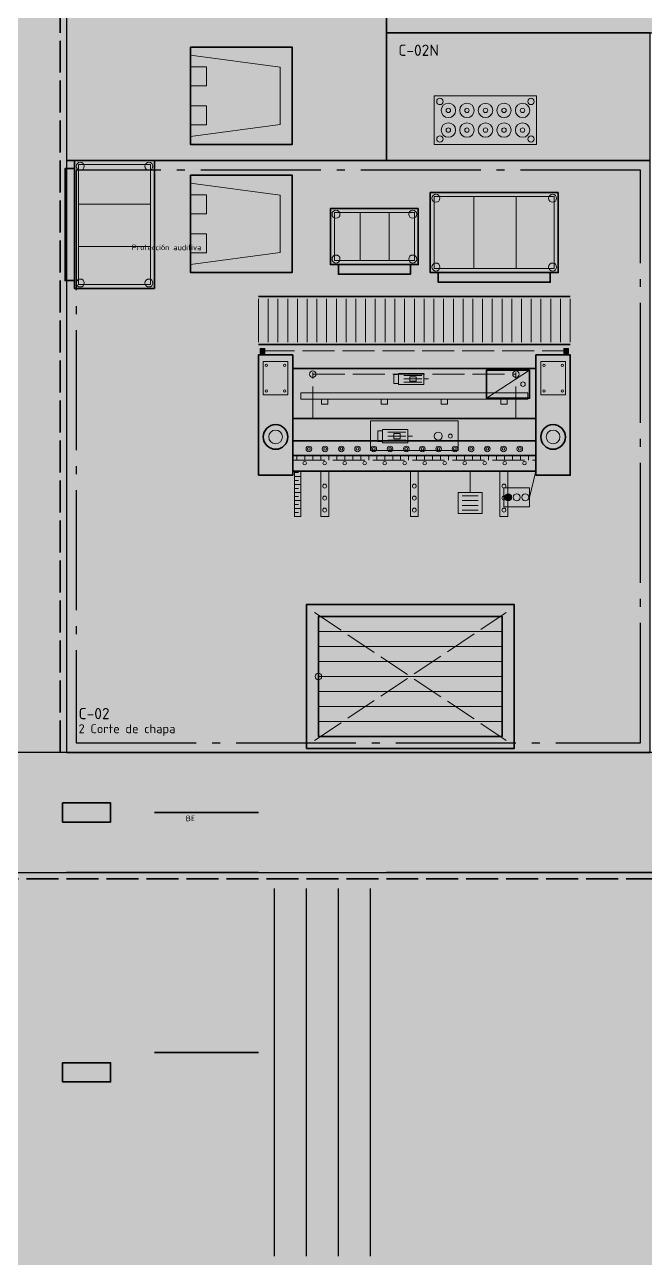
# Model space of a CAD drawing. Header units: millimetres. Extents: x 0 to 1189, y 0 to 841.
# Drawn here: x 227.8 to 305.4, y 304.8 to 459 of the extents above; entities that cross this region are included whole.
import ezdxf
from ezdxf.enums import TextEntityAlignment as Align

# ---------------------------------------------------------------- set-up
doc = ezdxf.new("R2010")
doc.units = ezdxf.units.MM
doc.linetypes.add('IRAM-E-TRAZOS', pattern=[5, 4, -1])
doc.linetypes.add('IRAM-F-TRAZO-PUNTO', pattern=[20, 15, -2, 1, -2])
for name, color, linetype, lineweight in [('A-COLUMNA', 7, 'CONTINUOUS', 50), ('A-EQUIPO-FINO', 8, 'CONTINUOUS', 13), ('A-EQUIPO-OCULTO', 8, 'IRAM-E-TRAZOS', 13), ('A-EQUIPO-RELLENO', 9, 'CONTINUOUS', 13), ('A-RELLENO', 9, 'CONTINUOUS', 13), ('A-SECTOR', 1, 'CONTINUOUS', 25), ('A-SECTOR-TXT', 1, 'CONTINUOUS', 25), ('A-SEGURIDAD', 1, 'IRAM-E-TRAZOS', 18), ('A-TEXTO', 7, 'CONTINUOUS', 18), ('S-ESCAPE', 3, 'CONTINUOUS', 35), ('S-SENAL', 7, 'CONTINUOUS', 18)]:
    doc.layers.add(name, color=color, linetype=linetype, lineweight=lineweight)
for name, color, linetype, lineweight, true_color in [('A-DEFENSA', 2, 'CONTINUOUS', 35, 0xe6b400), ('A-EQUIPO', 30, 'CONTINUOUS', 35, 0xe67800), ('A-PASILLO', 2, 'IRAM-E-TRAZOS', 35, 0xd7a500), ('A-SENDA', 2, 'CONTINUOUS', 25, 0xd7a500), ('A-ZONA-LOG', 5, 'IRAM-F-TRAZO-PUNTO', 25, 0x285ac8)]:
    doc.layers.add(name, color=color, linetype=linetype, lineweight=lineweight, true_color=true_color)
doc.styles.add('ISO3098', font='isocpeur.ttf')

msp = doc.modelspace()

# ---------------------------------------------------------------- hatches: boundary and pattern name
at = {"layer": 'A-COLUMNA', "true_color": 0x000000}
h = msp.add_hatch(color=7, dxfattribs=at)
h.dxf.hatch_style = 1
h.paths.add_polyline_path([(243, 351), (247, 351), (247, 355), (243, 355)])
at = {"layer": 'A-EQUIPO-RELLENO', "true_color": 0xe6e6e6}
h = msp.add_hatch(color=7, dxfattribs=at)
h.dxf.hatch_style = 1
h.paths.add_polyline_path([(248.5, 456.2), (248.5, 444), (261.2, 444), (261.2, 456.2)])
at = {"layer": 'A-EQUIPO-RELLENO', "true_color": 0xeeeeee}
h = msp.add_hatch(color=7, dxfattribs=at)
h.dxf.hatch_style = 1
h.paths.add_polyline_path([(279, 444), (291.8, 444), (291.8, 450.1), (279, 450.1)])
h = msp.add_hatch(color=7, dxfattribs=at)
h.dxf.hatch_style = 1
h.paths.add_polyline_path([(244, 426), (244, 442), (234, 442), (234, 426)])
at = {"layer": 'A-EQUIPO-RELLENO', "true_color": 0xe6e6e6}
h = msp.add_hatch(color=7, dxfattribs=at)
h.dxf.hatch_style = 1
h.paths.add_polyline_path([(248.5, 440.2), (248.5, 428), (261.2, 428), (261.2, 440.2)])
at = {"layer": 'A-EQUIPO-RELLENO', "true_color": 0xeeeeee}
h = msp.add_hatch(color=7, dxfattribs=at)
h.dxf.hatch_style = 1
h.paths.add_polyline_path([(294.5, 438), (278.5, 438), (278.5, 428), (294.5, 428)])
h = msp.add_hatch(color=7, dxfattribs=at)
h.dxf.hatch_style = 1
h.paths.add_polyline_path([(277, 436), (266, 436), (266, 429), (277, 429)])
h = msp.add_hatch(color=7, dxfattribs=at)
h.dxf.hatch_style = 1
h.paths.add_polyline_path([(296, 425), (257, 425), (257, 419), (296, 419)])
at = {"layer": 'A-EQUIPO-RELLENO', "true_color": 0xdc2828}
h = msp.add_hatch(color=7, dxfattribs=at)
h.dxf.hatch_style = 1
h.paths.add_polyline_path([(257.2, 417.9), (257.8, 417.9), (257.8, 418.5), (257.2, 418.5)])
h = msp.add_hatch(color=7, dxfattribs=at)
h.dxf.hatch_style = 1
h.paths.add_polyline_path([(295.2, 417.9), (295.8, 417.9), (295.8, 418.5), (295.2, 418.5)])
at = {"layer": 'A-EQUIPO-RELLENO', "true_color": 0xcdd0d4}
h = msp.add_hatch(color=7, dxfattribs=at)
h.dxf.hatch_style = 1
h.paths.add_polyline_path([(257, 402.67), (261.29, 402.67), (261.29, 417.7), (257, 417.7)])
h = msp.add_hatch(color=7, dxfattribs=at)
h.dxf.hatch_style = 1
h.paths.add_polyline_path([(291.71, 402.67), (296, 402.67), (296, 417.7), (291.71, 417.7)])
at = {"layer": 'A-EQUIPO-RELLENO', "true_color": 0xe2e7ee}
h = msp.add_hatch(color=7, dxfattribs=at)
h.dxf.hatch_style = 1
h.paths.add_polyline_path([(261.29, 403.17), (291.71, 403.17), (291.71, 416), (261.29, 416)])
at = {"layer": 'A-EQUIPO-RELLENO', "true_color": 0xcdd0d4}
h = msp.add_hatch(color=7, dxfattribs=at)
h.dxf.hatch_style = 1
h.paths.add_polyline_path([(274.5, 414), (277.7, 414), (277.7, 415.4), (274.5, 415.4)])
h = msp.add_hatch(color=7, dxfattribs=at)
h.dxf.hatch_style = 1
h.paths.add_polyline_path([(285.51, 412.3), (290.91, 412.3), (290.91, 415.8), (285.51, 415.8)])
h = msp.add_hatch(color=7, dxfattribs=at)
h.dxf.hatch_style = 1
h.paths.add_polyline_path([(262.29, 412.16), (290.71, 412.16), (290.71, 412.96), (262.29, 412.96)])
at = {"layer": 'A-EQUIPO-RELLENO', "true_color": 0xeeeeee}
h = msp.add_hatch(color=7, dxfattribs=at)
h.dxf.hatch_style = 1
h.paths.add_polyline_path([(261.29, 405.15), (291.71, 405.15), (291.71, 409.75), (261.29, 409.75)])
at = {"layer": 'A-EQUIPO-RELLENO', "true_color": 0xcdd0d4}
h = msp.add_hatch(color=7, dxfattribs=at)
h.dxf.hatch_style = 1
h.paths.add_polyline_path([(271, 405.75), (282, 405.75), (282, 409.45), (271, 409.45)])
h = msp.add_hatch(color=7, dxfattribs=at)
h.dxf.hatch_style = 1
h.paths.add_polyline_path([(272.5, 406.7), (275.7, 406.7), (275.7, 408.4), (272.5, 408.4)])
at = {"layer": 'A-EQUIPO-RELLENO', "true_color": 0x969ba0}
h = msp.add_hatch(color=7, dxfattribs=at)
h.dxf.hatch_style = 1
h.paths.add_polyline_path([(261.29, 406.75), (291.71, 406.75), (291.71, 407.15), (261.29, 407.15)])
at = {"layer": 'A-EQUIPO-RELLENO', "true_color": 0xe2e7ee}
h = msp.add_hatch(color=7, dxfattribs=at)
h.dxf.hatch_style = 1
h.paths.add_polyline_path([(261.49, 397.5), (262.29, 397.5), (262.29, 403.17), (261.49, 403.17)])
at = {"layer": 'A-EQUIPO-RELLENO', "true_color": 0xcdd0d4}
h = msp.add_hatch(color=7, dxfattribs=at)
h.dxf.hatch_style = 1
h.paths.add_polyline_path([(264.79, 397.5), (265.79, 397.5), (265.79, 403.17), (264.79, 403.17)])
h = msp.add_hatch(color=7, dxfattribs=at)
h.dxf.hatch_style = 1
h.paths.add_polyline_path([(276, 397.5), (277, 397.5), (277, 403.17), (276, 403.17)])
h = msp.add_hatch(color=7, dxfattribs=at)
h.dxf.hatch_style = 1
h.paths.add_polyline_path([(287.21, 397.5), (288.21, 397.5), (288.21, 403.17), (287.21, 403.17)])
h = msp.add_hatch(color=7, dxfattribs=at)
h.dxf.hatch_style = 1
h.paths.add_polyline_path([(287.71, 398.7), (290.91, 398.7), (290.91, 401.1), (287.71, 401.1)])
h = msp.add_hatch(color=7, dxfattribs=at)
h.dxf.hatch_style = 1
h.paths.add_polyline_path([(282, 397.9), (285, 397.9), (285, 400.5), (282, 400.5)])
at = {"layer": 'A-EQUIPO-RELLENO', "true_color": 0xdc2828}
h = msp.add_hatch(color=7, dxfattribs=at)
h.dxf.hatch_style = 1
h.paths.add_polyline_path([(288.68, 399.9), (288.66, 400.01), (288.62, 400.12), (288.55, 400.21), (288.46, 400.27), (288.36, 400.32), (288.24, 400.33), (288.13, 400.32), (288.03, 400.27), (287.94, 400.21), (287.87, 400.12), (287.83, 400.01), (287.81, 399.9), (287.83, 399.79), (287.87, 399.68), (287.94, 399.59), (288.03, 399.53), (288.13, 399.48), (288.24, 399.47), (288.36, 399.48), (288.46, 399.53), (288.55, 399.59), (288.62, 399.68), (288.66, 399.79)])
at = {"layer": 'A-EQUIPO-RELLENO', "true_color": 0xeeeeee}
h = msp.add_hatch(color=7, dxfattribs=at)
h.dxf.hatch_style = 1
h.paths.add_polyline_path([(263, 368.5), (289, 368.5), (289, 386.5), (263, 386.5)])
at = {"layer": 'A-RELLENO', "true_color": 0xe2e2e2}
h = msp.add_hatch(color=7, dxfattribs=at)
h.dxf.hatch_style = 1
h.paths.add_polyline_path([(183, 368), (233, 368), (233, 638), (183, 638)])
at = {"layer": 'A-RELLENO', "true_color": 0xfde4c8}
h = msp.add_hatch(color=7, dxfattribs=at)
h.dxf.hatch_style = 1
h.paths.add_polyline_path([(233, 442), (273, 442), (273, 578), (233, 578)])
h = msp.add_hatch(color=7, dxfattribs=at)
h.dxf.hatch_style = 1
h.paths.add_polyline_path([(273, 458), (327, 458), (327, 498), (273, 498)])
at = {"layer": 'A-RELLENO', "true_color": 0xf8d9c0}
h = msp.add_hatch(color=7, dxfattribs=at)
h.dxf.hatch_style = 1
h.paths.add_polyline_path([(273, 442), (306, 442), (306, 458), (273, 458)])
h = msp.add_hatch(color=7, dxfattribs=at)
h.dxf.hatch_style = 1
h.paths.add_polyline_path([(233, 368), (306, 368), (306, 442), (233, 442)])
at = {"layer": 'A-RELLENO', "true_color": 0xfff4b4}
h = msp.add_hatch(color=7, dxfattribs=at)
h.dxf.hatch_style = 1
h.paths.add_polyline_path([(93, 353), (853, 353), (853, 368), (93, 368)])
at = {"layer": 'A-RELLENO', "true_color": 0xe2e2e2}
h = msp.add_hatch(color=7, dxfattribs=at)
h.dxf.hatch_style = 1
h.paths.add_polyline_path([(93, 303), (853, 303), (853, 353), (93, 353)])
at = {"layer": 'S-ESCAPE', "true_color": 0x008c46}
h = msp.add_hatch(color=7, dxfattribs=at)
h.dxf.hatch_style = 1
h.paths.add_polyline_path([(232.5, 359.3), (235.5, 359.3), (235.5, 361.7), (232.5, 361.7)])
h = msp.add_hatch(color=7, dxfattribs=at)
h.dxf.hatch_style = 1
h.paths.add_polyline_path([(244, 360.5), (246.2, 359.75), (246.2, 361.25)])
h = msp.add_hatch(color=7, dxfattribs=at)
h.dxf.hatch_style = 1
h.paths.add_polyline_path([(244, 330.5), (246.2, 329.75), (246.2, 331.25)])
h = msp.add_hatch(color=7, dxfattribs=at)
h.dxf.hatch_style = 1
h.paths.add_polyline_path([(232.5, 326.8), (235.5, 326.8), (235.5, 329.2), (232.5, 329.2)])
at = {"layer": 'S-SENAL', "true_color": 0x005aaa}
h = msp.add_hatch(color=7, dxfattribs=at)
h.dxf.hatch_style = 1
h.paths.add_polyline_path([(248.7, 435.5), (248.59, 436.33), (248.27, 437.1), (247.76, 437.76), (247.1, 438.27), (246.33, 438.59), (245.5, 438.7), (244.67, 438.59), (243.9, 438.27), (243.24, 437.76), (242.73, 437.1), (242.41, 436.33), (242.3, 435.5), (242.41, 434.67), (242.73, 433.9), (243.24, 433.24), (243.9, 432.73), (244.67, 432.41), (245.5, 432.3), (246.33, 432.41), (247.1, 432.73), (247.76, 433.24), (248.27, 433.9), (248.59, 434.67)])
h = msp.add_hatch(color=7, dxfattribs=at)
h.dxf.hatch_style = 1
h.paths.add_polyline_path([(250.9, 356), (250.78, 356.74), (250.44, 357.41), (249.91, 357.94), (249.24, 358.28), (248.5, 358.4), (247.76, 358.28), (247.09, 357.94), (246.56, 357.41), (246.22, 356.74), (246.1, 356), (246.22, 355.26), (246.56, 354.59), (247.09, 354.06), (247.76, 353.72), (248.5, 353.6), (249.24, 353.72), (249.91, 354.06), (250.44, 354.59), (250.78, 355.26)])

# ---------------------------------------------------------------- linework, layer by layer
at = {"layer": 'A-DEFENSA'}
for p, q in [((233, 353), (257, 353)), ((273, 353), (446, 353))]:
    msp.add_line(p, q, dxfattribs=at)
at = {"layer": 'A-EQUIPO'}
for p, q in [((296, 425), (257, 425)), ((296, 419), (257, 419)), ((261.29, 406.95), (291.71, 406.95))]:
    msp.add_line(p, q, dxfattribs=at)
for points in [[(248.5, 456.2), (248.5, 444), (261.2, 444), (261.2, 456.2)], [(244, 426), (244, 442), (234, 442), (234, 426)], [(248.5, 440.2), (248.5, 428), (261.2, 428), (261.2, 440.2)], [(294.5, 438), (278.5, 438), (278.5, 428), (294.5, 428)], [(277, 436), (266, 436), (266, 429), (277, 429)], [(257, 402.67), (261.29, 402.67), (261.29, 417.7), (257, 417.7)], [(291.71, 402.67), (296, 402.67), (296, 417.7), (291.71, 417.7)], [(261.29, 403.17), (291.71, 403.17), (291.71, 416), (261.29, 416)], [(285.51, 412.3), (290.91, 412.3), (290.91, 415.8), (285.51, 415.8)], [(261.29, 405.15), (291.71, 405.15), (291.71, 409.75), (261.29, 409.75)], [(263, 368.5), (289, 368.5), (289, 386.5), (263, 386.5)], [(264.5, 370), (287.5, 370), (287.5, 385), (264.5, 385)]]:
    msp.add_lwpolyline(points, close=True, dxfattribs=at)
for points in [[(234, 427), (232.8, 427), (232.8, 441), (234, 441)], [(276, 429), (276, 427.8), (267, 427.8), (267, 429)], [(293.5, 428), (293.5, 426.8), (279.5, 426.8), (279.5, 428)]]:
    msp.add_lwpolyline(points, dxfattribs=at)
for centre in [(259.14, 407.45), (293.86, 407.45)]:
    msp.add_circle(centre, 1.54, dxfattribs=at)
at = {"layer": 'A-EQUIPO-FINO'}
for p, q in [((243.5, 436.56), (234.5, 436.56)), ((283.94, 437.5), (283.94, 428.5)), ((289.22, 437.5), (289.22, 428.5)), ((269.74, 435.5), (269.74, 429.5)), ((273.37, 435.5), (273.37, 429.5)), ((243.5, 431.28), (234.5, 431.28)), ((257, 424.7), (257, 419.3)), ((258.22, 424.7), (258.22, 419.3)), ((259.44, 424.7), (259.44, 419.3)), ((260.66, 424.7), (260.66, 419.3)), ((261.88, 424.7), (261.88, 419.3)), ((263.09, 424.7), (263.09, 419.3)), ((264.31, 424.7), (264.31, 419.3)), ((265.53, 424.7), (265.53, 419.3)), ((266.75, 424.7), (266.75, 419.3)), ((267.97, 424.7), (267.97, 419.3)), ((269.19, 424.7), (269.19, 419.3)), ((270.41, 424.7), (270.41, 419.3)), ((271.62, 424.7), (271.62, 419.3)), ((272.84, 424.7), (272.84, 419.3)), ((274.06, 424.7), (274.06, 419.3)), ((275.28, 424.7), (275.28, 419.3)), ((276.5, 424.7), (276.5, 419.3)), ((277.72, 424.7), (277.72, 419.3)), ((278.94, 424.7), (278.94, 419.3)), ((280.16, 424.7), (280.16, 419.3)), ((281.38, 424.7), (281.38, 419.3)), ((282.59, 424.7), (282.59, 419.3)), ((283.81, 424.7), (283.81, 419.3)), ((285.03, 424.7), (285.03, 419.3)), ((286.25, 424.7), (286.25, 419.3)), ((287.47, 424.7), (287.47, 419.3)), ((288.69, 424.7), (288.69, 419.3)), ((289.91, 424.7), (289.91, 419.3)), ((291.12, 424.7), (291.12, 419.3)), ((292.34, 424.7), (292.34, 419.3)), ((293.56, 424.7), (293.56, 419.3)), ((294.78, 424.7), (294.78, 419.3)), ((296, 424.7), (296, 419.3)), ((275.2, 415.12), (277.44, 415.12)), ((285.51, 412.3), (290.91, 415.8)), ((275.2, 414.7), (277.44, 414.7)), ((275.2, 414.28), (277.44, 414.28)), ((277.7, 414.7), (278.28, 414.7)), ((273.2, 408.06), (275.44, 408.06)), ((273.2, 407.55), (275.44, 407.55)), ((275.7, 407.55), (276.28, 407.55)), ((273.2, 407.04), (275.44, 407.04)), ((261.79, 404.55), (261.79, 405.05)), ((262.79, 404.55), (262.79, 405.05)), ((263.79, 404.55), (263.79, 405.05)), ((264.79, 404.55), (264.79, 405.05)), ((265.79, 404.55), (265.79, 405.05)), ((266.79, 404.55), (266.79, 405.05)), ((267.79, 404.55), (267.79, 405.05)), ((268.79, 404.55), (268.79, 405.05)), ((269.79, 404.55), (269.79, 405.05)), ((270.79, 404.55), (270.79, 405.05)), ((271.79, 404.55), (271.79, 405.05)), ((272.79, 404.55), (272.79, 405.05)), ((273.79, 404.55), (273.79, 405.05)), ((274.79, 404.55), (274.79, 405.05)), ((275.79, 404.55), (275.79, 405.05)), ((276.79, 404.55), (276.79, 405.05)), ((277.79, 404.55), (277.79, 405.05)), ((278.79, 404.55), (278.79, 405.05)), ((279.79, 404.55), (279.79, 405.05)), ((280.79, 404.55), (280.79, 405.05)), ((281.79, 404.55), (281.79, 405.05)), ((282.79, 404.55), (282.79, 405.05)), ((283.79, 404.55), (283.79, 405.05)), ((284.79, 404.55), (284.79, 405.05)), ((285.79, 404.55), (285.79, 405.05)), ((286.79, 404.55), (286.79, 405.05)), ((287.79, 404.55), (287.79, 405.05)), ((288.79, 404.55), (288.79, 405.05)), ((289.79, 404.55), (289.79, 405.05)), ((290.79, 404.55), (290.79, 405.05)), ((261.49, 403), (261.99, 403)), ((261.49, 402.5), (262.29, 402.5)), ((261.49, 402), (261.99, 402)), ((261.49, 401.5), (262.29, 401.5)), ((261.49, 401), (261.99, 401)), ((261.49, 400.5), (262.29, 400.5)), ((261.49, 400), (261.99, 400)), ((282.5, 400.1), (284.5, 400.1)), ((261.49, 399.5), (262.29, 399.5)), ((261.49, 399), (261.99, 399)), ((261.49, 398.5), (262.29, 398.5)), ((261.49, 398), (261.99, 398)), ((282.5, 399.5), (284.5, 399.5)), ((282.5, 398.9), (284.5, 398.9)), ((282.5, 398.3), (284.5, 398.3)), ((261.49, 397.5), (262.29, 397.5)), ((264.5, 383.12), (287.5, 383.12)), ((264.5, 381.25), (287.5, 381.25)), ((264.5, 379.38), (287.5, 379.38)), ((264.5, 377.5), (287.5, 377.5)), ((264.5, 375.62), (287.5, 375.62)), ((264.5, 373.75), (287.5, 373.75)), ((264.5, 371.88), (287.5, 371.88))]:
    msp.add_line(p, q, dxfattribs=at)
for points in [[(248.5, 455.2), (259.7, 453.7), (259.7, 446.5), (248.5, 445)], [(248.5, 439.2), (259.7, 437.7), (259.7, 430.5), (248.5, 429)]]:
    msp.add_lwpolyline(points, dxfattribs=at)
for points in [[(279, 444), (291.8, 444), (291.8, 450.1), (279, 450.1)], [(243.5, 426.5), (243.5, 441.5), (234.5, 441.5), (234.5, 426.5)], [(294, 437.5), (279, 437.5), (279, 428.5), (294, 428.5)], [(276.5, 435.5), (266.5, 435.5), (266.5, 429.5), (276.5, 429.5)], [(257.2, 417.9), (257.8, 417.9), (257.8, 418.5), (257.2, 418.5)], [(295.2, 417.9), (295.8, 417.9), (295.8, 418.5), (295.2, 418.5)], [(257.6, 412.7), (260.69, 412.7), (260.69, 416.9), (257.6, 416.9)], [(292.31, 412.7), (295.4, 412.7), (295.4, 416.9), (292.31, 416.9)], [(273.92, 414.14), (274.5, 414.14), (274.5, 415.26), (273.92, 415.26)], [(274.5, 414), (277.7, 414), (277.7, 415.4), (274.5, 415.4)], [(275.94, 414.42), (276.74, 414.42), (276.74, 414.98), (275.94, 414.98)], [(262.29, 412.16), (290.71, 412.16), (290.71, 412.96), (262.29, 412.96)], [(264.89, 411.56), (265.69, 411.56), (265.69, 412.16), (264.89, 412.16)], [(272.36, 411.56), (273.16, 411.56), (273.16, 412.16), (272.36, 412.16)], [(279.84, 411.56), (280.64, 411.56), (280.64, 412.16), (279.84, 412.16)], [(287.31, 411.56), (288.11, 411.56), (288.11, 412.16), (287.31, 412.16)], [(271, 405.75), (282, 405.75), (282, 409.45), (271, 409.45)], [(271.92, 406.87), (272.5, 406.87), (272.5, 408.23), (271.92, 408.23)], [(272.5, 406.7), (275.7, 406.7), (275.7, 408.4), (272.5, 408.4)], [(273.94, 407.21), (274.74, 407.21), (274.74, 407.89), (273.94, 407.89)], [(261.49, 397.5), (262.29, 397.5), (262.29, 403.17), (261.49, 403.17)], [(264.79, 397.5), (265.79, 397.5), (265.79, 403.17), (264.79, 403.17)], [(276, 397.5), (277, 397.5), (277, 403.17), (276, 403.17)], [(287.21, 397.5), (288.21, 397.5), (288.21, 403.17), (287.21, 403.17)], [(287.71, 398.7), (290.91, 398.7), (290.91, 401.1), (287.71, 401.1)], [(282, 397.9), (285, 397.9), (285, 400.5), (282, 400.5)]]:
    msp.add_lwpolyline(points, close=True, dxfattribs=at)
for centre, radius in [((279.7, 449.4), 0.4), ((280.76, 448.28), 0.9), ((283.08, 448.28), 0.9), ((285.4, 448.28), 0.9), ((287.72, 448.28), 0.9), ((290.04, 448.28), 0.9), ((291.1, 449.4), 0.4), ((280.76, 448.28), 0.28), ((283.08, 448.28), 0.28), ((285.4, 448.28), 0.28), ((287.72, 448.28), 0.28), ((290.04, 448.28), 0.28), ((280.76, 445.82), 0.9), ((280.76, 445.82), 0.28), ((283.08, 445.82), 0.9), ((283.08, 445.82), 0.28), ((285.4, 445.82), 0.9), ((285.4, 445.82), 0.28), ((287.72, 445.82), 0.9), ((287.72, 445.82), 0.28), ((290.04, 445.82), 0.9), ((290.04, 445.82), 0.28), ((279.7, 444.7), 0.4), ((291.1, 444.7), 0.4), ((234.7, 441.3), 0.5), ((243.3, 441.3), 0.5), ((279.2, 437.3), 0.5), ((293.8, 437.3), 0.5), ((266.7, 435.3), 0.5), ((276.3, 435.3), 0.5), ((266.7, 429.7), 0.5), ((276.3, 429.7), 0.5), ((279.2, 428.7), 0.5), ((293.8, 428.7), 0.5), ((234.7, 426.7), 0.5), ((243.3, 426.7), 0.5), ((258, 416.4), 0.15), ((260.29, 416.4), 0.15), ((292.71, 416.4), 0.15), ((295, 416.4), 0.15), ((263.79, 415.3), 0.4), ((289.21, 415.3), 0.4), ((290.1, 414.05), 0.28), ((258, 413.2), 0.15), ((260.29, 413.2), 0.15), ((292.71, 413.2), 0.15), ((295, 413.2), 0.15), ((259.14, 407.45), 0.858), ((279.5, 407.55), 0.5), ((281, 407.55), 0.25), ((293.86, 407.45), 0.858), ((263.31, 405.95), 0.35), ((263.31, 405.95), 0.17), ((265.33, 405.95), 0.35), ((265.33, 405.95), 0.17), ((267.37, 405.95), 0.35), ((267.37, 405.95), 0.17), ((269.39, 405.95), 0.35), ((269.39, 405.95), 0.17), ((271.43, 405.95), 0.35), ((271.43, 405.95), 0.17), ((273.46, 405.95), 0.35), ((273.46, 405.95), 0.17), ((275.49, 405.95), 0.35), ((275.49, 405.95), 0.17), ((277.51, 405.95), 0.35), ((277.51, 405.95), 0.17), ((279.54, 405.95), 0.35), ((279.54, 405.95), 0.17), ((281.58, 405.95), 0.35), ((281.58, 405.95), 0.17), ((283.61, 405.95), 0.35), ((283.61, 405.95), 0.17), ((285.63, 405.95), 0.35), ((285.63, 405.95), 0.17), ((287.66, 405.95), 0.35), ((287.66, 405.95), 0.17), ((289.69, 405.95), 0.35), ((289.69, 405.95), 0.17), ((262.79, 404.17), 0.22), ((265.29, 404.17), 0.22), ((267.79, 404.17), 0.22), ((270.29, 404.17), 0.22), ((272.79, 404.17), 0.22), ((275.29, 404.17), 0.22), ((277.79, 404.17), 0.22), ((280.29, 404.17), 0.22), ((282.79, 404.17), 0.22), ((285.29, 404.17), 0.22), ((287.79, 404.17), 0.22), ((290.29, 404.17), 0.22), ((265.29, 401.3), 0.25), ((276.5, 401.3), 0.25), ((287.71, 401.3), 0.25), ((265.29, 399.8), 0.25), ((276.5, 399.8), 0.25), ((287.71, 399.8), 0.25), ((288.24, 399.9), 0.432), ((289.31, 399.9), 0.432), ((290.38, 399.9), 0.432), ((265.29, 398.3), 0.25), ((276.5, 398.3), 0.25), ((287.71, 398.3), 0.25), ((264.5, 377.5), 0.4)]:
    msp.add_circle(centre, radius, dxfattribs=at)
at = {"layer": 'A-EQUIPO-OCULTO'}
for p, q in [((263.79, 409.75), (263.79, 415.5)), ((263.79, 415.3), (289.21, 415.3)), ((289.21, 409.75), (289.21, 415.5)), ((283.5, 400.5), (283.5, 403.17)), ((290.91, 399.9), (291.71, 403.17)), ((264, 369.5), (288, 385.5)), ((264, 385.5), (288, 369.5))]:
    msp.add_line(p, q, dxfattribs=at)
for points in [[(248.5, 453.74), (248.5, 451.34), (250.5, 451.34), (250.5, 453.74)], [(248.5, 448.86), (248.5, 446.46), (250.5, 446.46), (250.5, 448.86)], [(248.5, 437.74), (248.5, 435.34), (250.5, 435.34), (250.5, 437.74)], [(248.5, 432.86), (248.5, 430.46), (250.5, 430.46), (250.5, 432.86)]]:
    msp.add_lwpolyline(points, close=True, dxfattribs=at)
at = {"layer": 'A-PASILLO'}
for p, q in [((232.2, 368), (232.2, 638)), ((93, 352.2), (853, 352.2))]:
    msp.add_line(p, q, dxfattribs=at)
at = {"layer": 'A-SECTOR'}
for points in [[(233, 442), (273, 442), (273, 578), (233, 578)], [(273, 458), (327, 458), (327, 498), (273, 498)], [(273, 442), (306, 442), (306, 458), (273, 458)], [(233, 368), (306, 368), (306, 442), (233, 442)]]:
    msp.add_lwpolyline(points, close=True, dxfattribs=at)
at = {"layer": 'A-SEGURIDAD'}
for p, q in [((257.5, 418.2), (295.5, 418.2)), ((261.29, 404.55), (291.71, 404.55))]:
    msp.add_line(p, q, dxfattribs=at)
at = {"layer": 'A-SENDA'}
for p, q in [((259, 305), (259, 351)), ((263, 305), (263, 351)), ((267, 305), (267, 351)), ((271, 305), (271, 351))]:
    msp.add_line(p, q, dxfattribs=at)
msp.add_lwpolyline([(93, 353), (853, 353), (853, 368), (93, 368)], close=True, dxfattribs=at)
at = {"layer": 'A-ZONA-LOG'}
msp.add_lwpolyline([(234.2, 369.2), (304.8, 369.2), (304.8, 440.8), (234.2, 440.8)], close=True, dxfattribs=at)
at = {"layer": 'S-ESCAPE'}
for p, q in [((257, 360.5), (244, 360.5)), ((257, 330.5), (244, 330.5))]:
    msp.add_line(p, q, dxfattribs=at)
for points in [[(232.5, 359.3), (238.5, 359.3), (238.5, 361.7), (232.5, 361.7)], [(232.5, 326.8), (238.5, 326.8), (238.5, 329.2), (232.5, 329.2)]]:
    msp.add_lwpolyline(points, close=True, dxfattribs=at)

# ---------------------------------------------------------------- texts
at = {"layer": 'A-SECTOR-TXT', "style": 'ISO3098'}
for s, height, p in [('C-02N', 1.4, (274.5, 456.5)), ('C-02', 1.4, (234.5, 373.56)), ('2 Corte de chapa', 1.12, (234.5, 371.53))]:
    msp.add_text(s, height=height, dxfattribs=at).set_placement(p, align=Align.TOP_LEFT)
at = {"layer": 'A-TEXTO', "style": 'ISO3098'}
msp.add_text('Protección auditiva', height=0.7, dxfattribs=at).set_placement((245.5, 431.5), align=Align.TOP_CENTER)
msp.add_text('BE', height=0.7, dxfattribs=at).set_placement((248.5, 359.2), align=Align.BOTTOM_CENTER)

doc.saveas('drawing.dxf')
